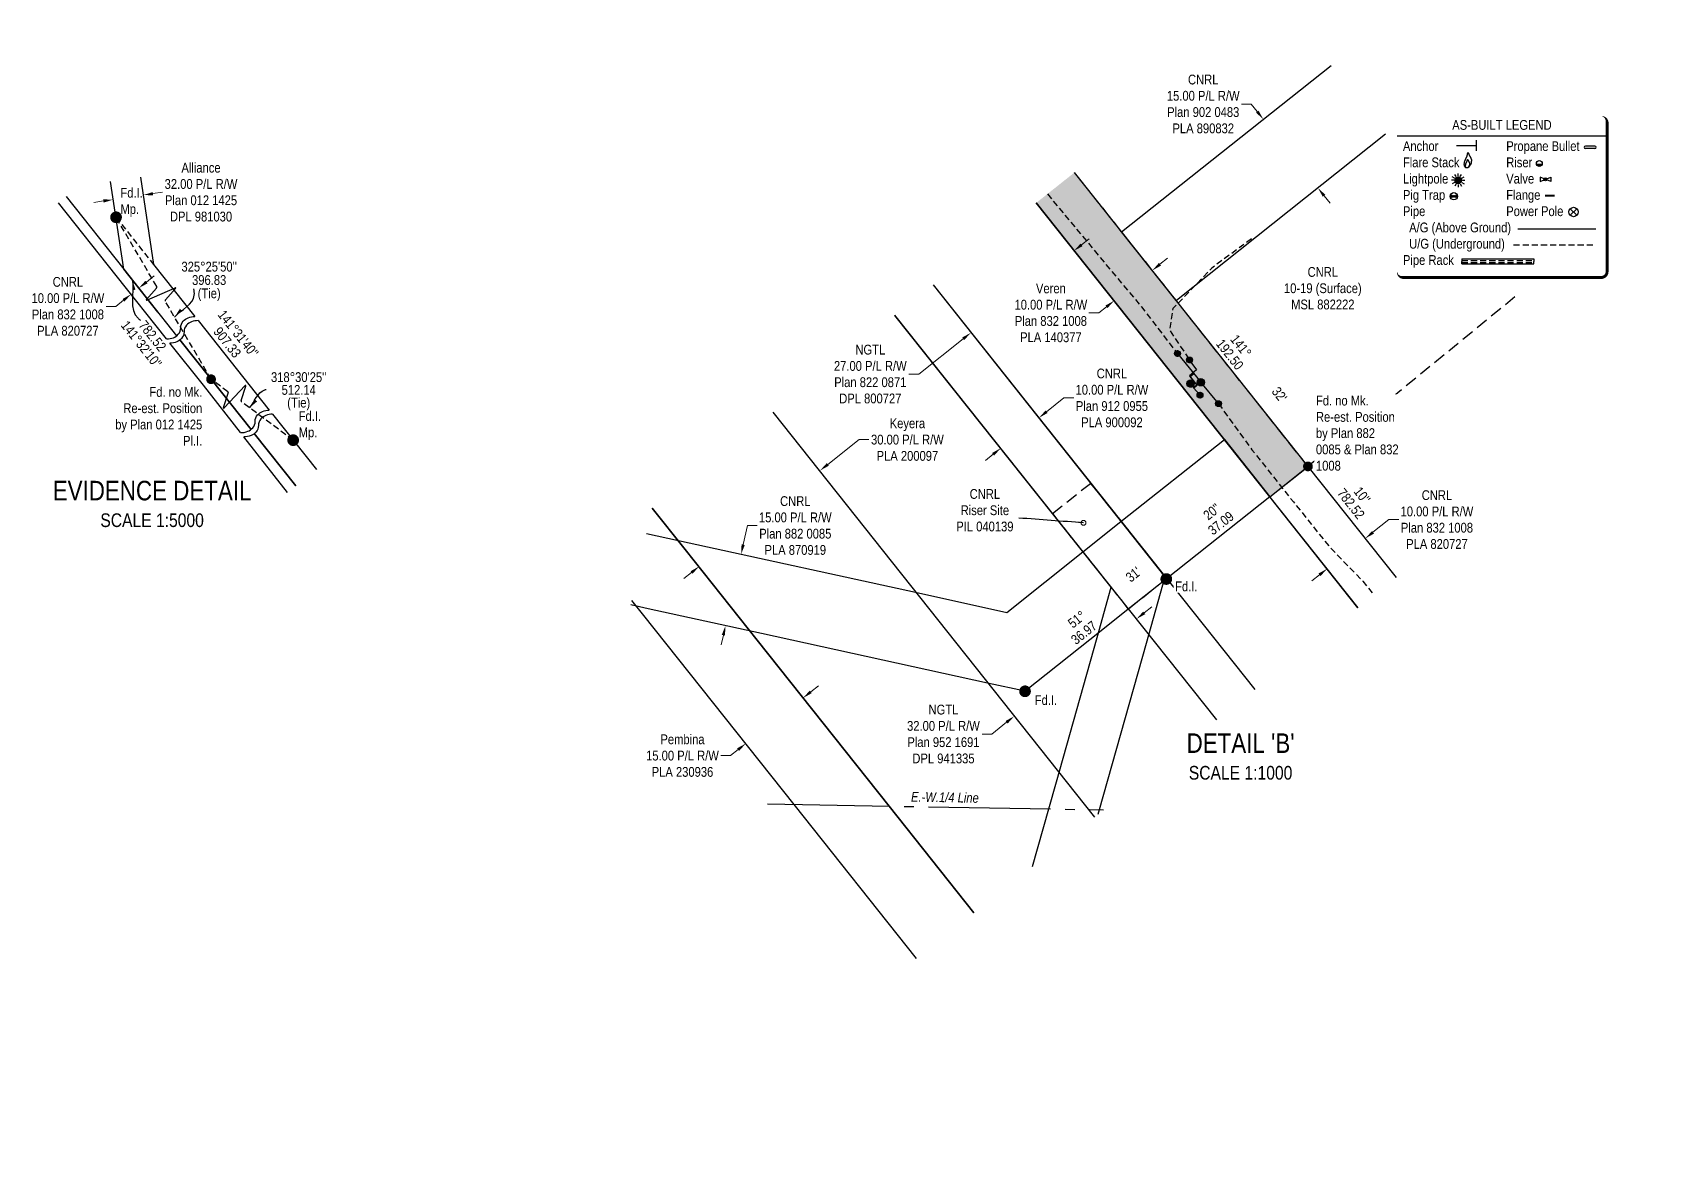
# Model space of a CAD drawing. Extents: x 413456 to 423436, y 6055086 to 6062162.
# Drawn here: x 419563 to 421219, y 6055086 to 6056249 of the extents above; entities that cross this region are included whole.
import ezdxf
from ezdxf.enums import TextEntityAlignment as Align

# ---------------------------------------------------------------- set-up
doc = ezdxf.new("R2010")
doc.units = 0
doc.header["$LTSCALE"] = 5
doc.header["$PDSIZE"] = 0.5
for name, pattern in [('DASHED4', [1.875, 1.25, -0.625]), ('foc-ACCESSROAD', [3.75, 2.5, -1.25]), ('foc-QUARTERLINE', [33, 25, -3, 2, -3]), ('foc-TIELINE', [1.875, 1.25, -0.625]), ('POWERLINE5', [7.8, 2.4, -0.6, 0.6, -0.6, 0.6, -0.6, 2.4]), ('UG_PIPE', [1.875, 1.25, -0.625])]:
    doc.linetypes.add(name, pattern=pattern)
doc.layers.get('Defpoints').update_dxf_attribs({"color": 9})
doc.layers.add('AS-PIPE-AG', color=7, linetype='Continuous', true_color=0x7d00fa)
doc.layers.add('AS-PIPE-RACK', color=7, linetype='Continuous', true_color=0xc48aff)
for name, color, linetype in [('AS-PIPE-UG', 44, 'UG_PIPE'), ('AS-POWER-EXISTING', 72, 'POWERLINE5'), ('AS-SYMBOL', 7, 'Continuous'), ('C-RW', 13, 'Continuous'), ('CG-NOTES', 7, 'Continuous'), ('DETAIL-T', 7, 'Continuous'), ('F-RW', 190, 'Continuous'), ('F-WS', 190, 'foc-ACCESSROAD'), ('L-BD', 7, 'Continuous'), ('L-MON', 1, 'Continuous'), ('L-QSEC', 8, 'foc-QUARTERLINE'), ('L-TIE', 7, 'foc-TIELINE'), ('P-PROPOSED', 10, 'Continuous'), ('P-PROPOSED-H', 21, 'Continuous')]:
    doc.layers.add(name, color=color, linetype=linetype)
for name, color, linetype, lineweight in [('C-RW-T', 13, 'Continuous', 9), ('F-RW-T', 190, 'Continuous', 9), ('F-WS-T', 190, 'Continuous', 9)]:
    doc.layers.add(name, color=color, linetype=linetype, lineweight=lineweight)
doc.styles.add('80CG', font='ARIALN.TTF', dxfattribs={"height": 10})
doc.styles.add('80L', font='ARIALN.TTF', dxfattribs={"height": 10})
doc.dimstyles.new('Compass 5 000', dxfattribs={"dimscale": 5, "dimtxt": 9, "dimasz": 2, "dimexe": 0.2, "dimexo": 0.0625, "dimgap": 0.5, "dimtad": 0, "dimtih": 1, "dimtoh": 1, "dimzin": 0, "dimdsep": 46, "dimtxsty": '80CG', "dimcen": 0.1, "dimse1": 1, "dimse2": 1, "dimclrd": 256, "dimclrt": 256, "dimaunit": 1, "dimadec": 4, "dimazin": 0, "dimtfac": 0.06, "dimtofl": 0, "dimtmove": 0, "dimatfit": 1, "dimfxl": 0.2, "dimtolj": 1, "dimtzin": 0, "dimlwd": -1, "dimarcsym": 0})

# ---------------------------------------------------------------- blocks, each defined once
blk = doc.blocks.new('*D168')
at = {"layer": 'Defpoints', "color": 0, "transparency": 16777216}
for p in [(420629.3, 6056025), (421176.8, 6055335.7), (421071.1, 6055251.8)]:
    blk.add_point(p, dxfattribs=at)
at = {"layer": 'F-RW-T', "transparency": 16777216}
for p, q in [((420637.1, 6056031.2), (420645, 6056037.4)), ((420515.8, 6055934.9), (420470.4, 6055898.8)), ((420470.4, 6055898.8), (420460.4, 6055898.8))]:
    blk.add_line(p, q, dxfattribs=at)
for points in [[(420636.1, 6056032.5), (420638.2, 6056029.9), (420629.3, 6056025)], [(420514.8, 6055936.2), (420516.9, 6055933.6), (420523.7, 6055941.1)]]:
    blk.add_solid(points, dxfattribs=at)
at = {"layer": 'F-RW-T', "transparency": 16777216, "insert": (420420.8, 6055898.8), "char_height": 10, "attachment_point": 5, "style": '80CG'}
blk.add_mtext('\\A1;NGTL\\P27.00 P/L R/W\\PPlan 822 0871\\PDPL 800727', dxfattribs=at)
blk = doc.blocks.new('*D170')
at = {"layer": 'Defpoints', "color": 0, "transparency": 16777216}
for p in [(420927.7, 6055730.6), (421218.8, 6055364.1), (421179.7, 6055333)]:
    blk.add_point(p, dxfattribs=at)
at = {"layer": 'F-RW-T', "transparency": 16777216}
for p, q in [((420935.5, 6055736.8), (420951.9, 6055749.8)), ((420951.9, 6055749.8), (420961.9, 6055749.8)), ((420880.7, 6055693.3), (420872.9, 6055687.1))]:
    blk.add_line(p, q, dxfattribs=at)
for points in [[(420934.5, 6055738.1), (420936.6, 6055735.5), (420927.7, 6055730.6)], [(420879.7, 6055694.6), (420881.8, 6055692), (420888.6, 6055699.5)]]:
    blk.add_solid(points, dxfattribs=at)
at = {"layer": 'F-RW-T', "transparency": 16777216, "insert": (421001, 6055749.8), "char_height": 10, "attachment_point": 5, "style": '80CG'}
blk.add_mtext('\\A1;CNRL\\P10.00 P/L R/W \\PPlan 832 1008^JPLA 820727', dxfattribs=at)
blk = doc.blocks.new('*D169')
at = {"layer": 'Defpoints', "color": 0, "transparency": 16777216}
for p in [(420245.6, 6055701.9), (420857.7, 6055184.4), (420733.9, 6055086.2)]:
    blk.add_point(p, dxfattribs=at)
at = {"layer": 'F-RW-T', "transparency": 16777216}
for p, q in [((420377.3, 6055806.3), (420409.3, 6055831.7)), ((420409.3, 6055831.7), (420419.3, 6055831.7)), ((420237.8, 6055695.7), (420230, 6055689.5))]:
    blk.add_line(p, q, dxfattribs=at)
for points in [[(420376.2, 6055807.6), (420378.3, 6055805), (420369.4, 6055800.1)], [(420236.8, 6055697), (420238.8, 6055694.4), (420245.6, 6055701.9)]]:
    blk.add_solid(points, dxfattribs=at)
at = {"layer": 'F-RW-T', "transparency": 16777216, "insert": (420458.8, 6055831.7), "char_height": 10, "attachment_point": 5, "style": '80CG', "bg_fill": 3, "box_fill_scale": 1.1, "bg_fill_color": 256, "bg_fill_true_color": 13158600, "bg_fill_transparency": 0}
blk.add_mtext('\\A1;Keyera\\P30.00 P/L R/W\\PPLA 200097', dxfattribs=at)
blk = doc.blocks.new('fdia')
at = {"color": 255, "const_width": 1}
blk.add_lwpolyline([(-0.5, 0, 1), (0.5, 0, 1)], format="xyb", close=True, dxfattribs=at)
blk = doc.blocks.new('Fdiaa')
blk.add_blockref('fdia', (0, 0))
blk = doc.blocks.new('fdib')
at = {"color": 1, "const_width": 1.6}
blk.add_lwpolyline([(-0.4, 0, 1), (0.4, 0, 1)], format="xyb", close=True, dxfattribs=at)
at = {"color": 1}
blk.add_circle((0, 0), 0.8, dxfattribs=at)
blk = doc.blocks.new('Fdibb')
blk.add_blockref('fdib', (0, 0))
blk = doc.blocks.new('fdicc')
for name in ['Fdibb', 'Fdiaa']:
    blk.add_blockref(name, (0, 0))
blk = doc.blocks.new('FDI')
blk.add_blockref('fdicc', (0, 0))
blk = doc.blocks.new('PLIA')
at = {"color": 255, "const_width": 1}
blk.add_lwpolyline([(-0.5, 0, 1), (0.5, 0, 1)], format="xyb", close=True, dxfattribs=at)
blk = doc.blocks.new('PLIAA')
blk.add_blockref('PLIA', (0, 0))
blk = doc.blocks.new('PLIB')
at = {"color": 1}
blk.add_circle((0, 0), 0.8, dxfattribs=at)
blk = doc.blocks.new('PLIBB')
blk.add_blockref('PLIB', (0, 0))
blk = doc.blocks.new('PLICC')
for name in ['PLIAA', 'PLIBB']:
    blk.add_blockref(name, (0, 0))
blk = doc.blocks.new('PLI')
blk.add_blockref('PLICC', (0, 0))
blk = doc.blocks.new('*D171')
at = {"layer": 'Defpoints', "color": 0, "linetype": 'Continuous', "transparency": 16777216}
for p in [(420848.7, 6056180), (420823.2, 6056159.8), (420904.6, 6056109.5)]:
    blk.add_point(p, dxfattribs=at)
at = {"layer": 'F-RW-T', "transparency": 16777216}
for p, q in [((420810.8, 6056175.4), (420800.8, 6056175.4)), ((420817, 6056167.6), (420810.8, 6056175.4)), ((420885.4, 6056081.5), (420891.6, 6056073.7))]:
    blk.add_line(p, q, dxfattribs=at)
at = {"layer": 'F-RW-T', "linetype": 'Continuous', "transparency": 16777216}
for points in [[(420818.3, 6056168.6), (420815.7, 6056166.6), (420823.2, 6056159.8)], [(420886.7, 6056082.5), (420884.1, 6056080.5), (420879.2, 6056089.3)]]:
    blk.add_solid(points, dxfattribs=at)
at = {"layer": 'F-RW-T', "linetype": 'Continuous', "transparency": 16777216, "insert": (420761.7, 6056175.4), "char_height": 10, "attachment_point": 5, "style": '80CG'}
blk.add_mtext('\\A1;\\pxqc;CNRL\\P15.00 P/L R/W\\PPlan 902 0483\\PPLA 890832', dxfattribs=at)
blk = doc.blocks.new('*D172')
at = {"layer": 'Defpoints', "color": 0, "linetype": 'Continuous', "transparency": 16777216}
for p in [(420593.5, 6055854), (420780.9, 6055618.3), (420741.8, 6055587.2)]:
    blk.add_point(p, dxfattribs=at)
at = {"layer": 'F-RW-T', "transparency": 16777216}
for p, q in [((420601.3, 6055860.3), (420619.1, 6055874.4)), ((420619.1, 6055874.4), (420629.1, 6055874.4)), ((420546.5, 6055816.7), (420538.7, 6055810.5))]:
    blk.add_line(p, q, dxfattribs=at)
at = {"layer": 'F-RW-T', "linetype": 'Continuous', "transparency": 16777216}
for points in [[(420600.3, 6055861.6), (420602.3, 6055859), (420593.5, 6055854)], [(420545.5, 6055818), (420547.6, 6055815.4), (420554.4, 6055823)]]:
    blk.add_solid(points, dxfattribs=at)
at = {"layer": 'F-RW-T', "linetype": 'Continuous', "transparency": 16777216, "insert": (420668.2, 6055874.4), "char_height": 10, "attachment_point": 5, "style": '80CG'}
blk.add_mtext('\\A1;CNRL\\P10.00 P/L R/W\\PPlan 912 0955\\PPLA 900092', dxfattribs=at)
blk = doc.blocks.new('*D173')
at = {"layer": 'Defpoints', "color": 0, "linetype": 'Continuous', "transparency": 16777216}
for p in [(420726.9, 6055605.9), (420568.2, 6055548.5), (420601.7, 6055506.4)]:
    blk.add_point(p, dxfattribs=at)
at = {"layer": 'F-RW-T', "transparency": 16777216}
for p, q in [((420701.2, 6055654.3), (420709.1, 6055660.5)), ((420560.4, 6055542.3), (420545.2, 6055530.2)), ((420545.2, 6055530.2), (420535.2, 6055530.2))]:
    blk.add_line(p, q, dxfattribs=at)
at = {"layer": 'F-RW-T', "linetype": 'Continuous', "transparency": 16777216}
for points in [[(420700.2, 6055655.6), (420702.3, 6055653), (420693.4, 6055648.1)], [(420559.3, 6055543.6), (420561.4, 6055541), (420568.2, 6055548.5)]]:
    blk.add_solid(points, dxfattribs=at)
at = {"layer": 'F-RW-T', "linetype": 'Continuous', "transparency": 16777216, "insert": (420495.7, 6055530.2), "char_height": 10, "attachment_point": 5, "style": '80CG'}
blk.add_mtext('\\A1;NGTL\\P32.00 P/L R/W\\PPlan 952 1691\\PDPL 941335', dxfattribs=at)
blk = doc.blocks.new('*D174')
at = {"layer": 'Defpoints', "color": 0, "linetype": 'Continuous', "transparency": 16777216}
for p in [(420352, 6055567.2), (420352.7, 6055566.3), (420294, 6055519.6)]:
    blk.add_point(p, dxfattribs=at)
at = {"layer": 'F-RW-T', "transparency": 16777216}
for p, q in [((420359.8, 6055573.4), (420367.6, 6055579.6)), ((420285.4, 6055514.3), (420277.6, 6055508.1)), ((420277.6, 6055508.1), (420267.6, 6055508.1))]:
    blk.add_line(p, q, dxfattribs=at)
at = {"layer": 'F-RW-T', "linetype": 'Continuous', "transparency": 16777216}
for points in [[(420358.8, 6055574.7), (420360.8, 6055572.1), (420352, 6055567.2)], [(420284.4, 6055515.6), (420286.5, 6055513), (420293.3, 6055520.5)]]:
    blk.add_solid(points, dxfattribs=at)
at = {"layer": 'F-RW-T', "linetype": 'Continuous', "transparency": 16777216, "insert": (420228.5, 6055508.1), "char_height": 10, "attachment_point": 5, "style": '80CG'}
blk.add_mtext('\\A1;Pembina\\P15.00 P/L R/W\\PPLA 230936', dxfattribs=at)
blk = doc.blocks.new('RISER')
h = blk.add_hatch(color=255)
h.dxf.hatch_style = 1
edge = h.paths.add_edge_path()
edge.add_arc((0, 0), 0.7, 0, 360)
blk.add_hatch(color=13).paths.add_polyline_path([(0.58, -0.15), (-0.58, -0.15, 0.774597)])
at = {"color": 13}
blk.add_line((-0.58, -0.15), (0.58, -0.15), dxfattribs=at)
blk.add_circle((0, 0), 0.6, dxfattribs=at)
blk = doc.blocks.new('PIG')
h = blk.add_hatch(color=255)
h.dxf.hatch_style = 1
edge = h.paths.add_edge_path()
edge.add_arc((0, 0), 0.85, 0, 360)
at = {"layer": 'AS-SYMBOL'}
h = blk.add_hatch(color=13, dxfattribs=at)
h.dxf.hatch_style = 1
h.paths.add_polyline_path([(-0.1, 0, 1), (-0.55, 0, 1)])
h = blk.add_hatch(color=13, dxfattribs=at)
h.dxf.hatch_style = 1
h.paths.add_polyline_path([(0.1, 0, 1), (0.55, 0, 1)])
at = {"layer": 'AS-SYMBOL', "color": 13}
for centre, radius in [((0, 0), 0.75), ((-0.33, 0), 0.225), ((0.33, 0), 0.225)]:
    blk.add_circle(centre, radius, dxfattribs=at)
blk = doc.blocks.new('*D175')
at = {"layer": 'C-RW-T', "transparency": 16777216}
for p, q in [((420717.4, 6056011.3), (420725.2, 6056017.5)), ((420654.7, 6055961.5), (420644.7, 6055961.5)), ((420662.6, 6055967.7), (420654.7, 6055961.5))]:
    blk.add_line(p, q, dxfattribs=at)
for points in [[(420716.3, 6056012.6), (420718.4, 6056009.9), (420709.6, 6056005)], [(420661.5, 6055969), (420663.6, 6055966.4), (420670.4, 6055973.9)]]:
    blk.add_solid(points, dxfattribs=at)
at = {"layer": 'Defpoints', "color": 0, "transparency": 16777216}
for p in [(420708.6, 6056006.2), (420669.5, 6055975.1), (420670.4, 6055973.9)]:
    blk.add_point(p, dxfattribs=at)
at = {"layer": 'C-RW-T', "transparency": 16777216, "insert": (420605.7, 6055961.5), "char_height": 10, "attachment_point": 5, "style": '80CG'}
blk.add_mtext('\\A1;Veren\\P10.00 P/L R/W\\PPlan 832 1008\\PPLA 140377', dxfattribs=at)
blk = doc.blocks.new('as-built legend')
h = blk.add_hatch(color=13)
h.dxf.hatch_style = 1
edge = h.paths.add_edge_path()
edge.add_arc((-47.7, -0.3), 3.41, 0, 360)
blk.add_hatch(color=13).paths.add_polyline_path([(38.3, 16.1), (32.5, 16.1, 0.774597)])
at = {"layer": 'AS-SYMBOL'}
h = blk.add_hatch(color=13, dxfattribs=at)
h.dxf.hatch_style = 1
h.paths.add_polyline_path([(-52.7, -16.7, 1), (-54.9, -16.7, 1)])
h = blk.add_hatch(color=13, dxfattribs=at)
h.dxf.hatch_style = 1
h.paths.add_polyline_path([(-51.7, -16.7, 1), (-49.4, -16.7, 1)])
at = {"color": 1}
blk.add_line((-110.3, 45.3), (104.8, 45.3), dxfattribs=at)
at = {"color": 13}
for p, q in [((92.3, 34.7), (82.7, 34.7)), ((92.3, 32.3), (82.7, 32.3)), ((-51.4, 1.9), (-53.7, 3.1)), ((-49.8, 3.4), (-51.1, 5.7)), ((-47.7, 4), (-47.7, 6.6)), ((-45.5, 3.4), (-44.2, 5.7)), ((-44, 1.9), (-41.7, 3.1)), ((32.5, 16.1), (38.3, 16.1)), ((36.2, 2.8), (36.2, -1.6)), ((40.3, 1.2), (36.2, 2.8)), ((43.1, 1.2), (47.2, 2.8)), ((47.2, 2.8), (47.2, -1.6)), ((-52, -0.3), (-54.6, -0.3)), ((-51.4, -2.5), (-53.7, -3.8)), ((-49.8, -4), (-51.1, -6.3)), ((-47.7, -4.6), (-47.7, -7.2)), ((-45.5, -4), (-44.2, -6.3)), ((-44, -2.5), (-41.7, -3.8)), ((-43.4, -0.3), (-40.8, -0.3)), ((36.2, -1.6), (40.3, 0)), ((47.2, -1.6), (43.1, 0))]:
    blk.add_line(p, q, dxfattribs=at)
at = {"color": 1, "flags": 128}
blk.add_lwpolyline([(-104.3, -99.9, 3, 3, 0), (98.8, -99.9, 3, 3, 0.414214), (104.8, -93.9, 3, 3, 0), (104.8, 59.3, 3, 0, 0.414214), (98.8, 65.3, 0, 0, 0), (-104.3, 65.3, 0, 0, 0.414214), (-110.3, 59.3, 0, 0, 0), (-110.3, -93.9, 0, 3, 0.414214)], format="xyseb", close=True, dxfattribs=at)
at = {"color": 13, "flags": 128}
for points in [[(-37.6, 12.7), (-37.8, 12.6), (-38, 12.5), (-38.2, 12.4), (-38.5, 12.4), (-38.7, 12.4), (-38.9, 12.3), (-39.1, 12.4), (-39.4, 12.4), (-39.6, 12.4), (-39.8, 12.5), (-39.9, 12.6), (-40.1, 12.7), (-40.3, 12.9), (-40.4, 13.1), (-40.6, 13.3), (-40.7, 13.5), (-40.8, 13.7), (-41, 14), (-41.1, 14.3), (-41.2, 14.6), (-41.3, 15), (-41.3, 15.4), (-41.4, 15.8), (-41.4, 16.2), (-41.4, 16.6), (-41.3, 17.1), (-41.3, 17.6), (-41.2, 18.1), (-41.1, 18.6), (-40.9, 19.1), (-40.8, 19.6), (-40.6, 20), (-40.5, 20.4), (-40.3, 20.8), (-40.2, 21.2), (-40, 21.6), (-39.8, 22), (-39.6, 22.3), (-39.5, 22.7), (-39.3, 23), (-39.1, 23.4), (-39, 23.8), (-38.8, 24.1), (-38.6, 24.5), (-38.5, 24.9), (-38.4, 25.3), (-38.2, 25.7), (-38.1, 26.1), (-38.1, 26.4), (-38, 26.8), (-38, 27.1), (-37.9, 27.4), (-37.9, 27.7), (-37.9, 27.8), (-37.8, 28), (-37.8, 28), (-37.7, 28), (-37.6, 27.9), (-37.5, 27.7), (-37.3, 27.5), (-37.2, 27.3), (-37.1, 27), (-36.9, 26.7), (-36.8, 26.5), (-36.7, 26.2), (-36.6, 25.9), (-36.5, 25.7), (-36.3, 25.4), (-36.2, 25.2), (-36.1, 25), (-36, 24.7), (-35.8, 24.4), (-35.7, 24.2), (-35.5, 23.9), (-35.4, 23.6), (-35.2, 23.3), (-35.1, 23), (-34.9, 22.8), (-34.8, 22.5), (-34.7, 22.2), (-34.6, 22), (-34.4, 21.8), (-34.4, 21.5), (-34.3, 21.3), (-34.2, 21.1), (-34.2, 20.9), (-34.1, 20.7), (-34.1, 20.5), (-34.1, 20.3), (-34.1, 20.1), (-34.1, 19.9), (-34.2, 19.7), (-34.2, 19.5), (-34.2, 19.3), (-34.2, 19.1), (-34.3, 18.9), (-34.3, 18.6), (-34.3, 18.4), (-34.3, 18.2), (-34.4, 17.9), (-34.4, 17.7), (-34.4, 17.4), (-34.5, 17.2), (-34.5, 17), (-34.6, 16.7), (-34.7, 16.5), (-34.8, 16.3), (-35, 16.1), (-35.1, 15.8), (-35.2, 15.6), (-35.4, 15.4), (-35.5, 15.2), (-35.6, 15.1), (-35.7, 14.9), (-35.9, 14.7), (-36, 14.5), (-36.1, 14.4), (-36.2, 14.2), (-36.3, 14.1), (-36.4, 13.9), (-36.5, 13.7), (-36.7, 13.6), (-36.8, 13.4), (-36.9, 13.2), (-37.1, 13.1), (-37.2, 12.9), (-37.4, 12.8)], [(-38, 12.5), (-38.2, 12.5), (-38.3, 12.4), (-38.4, 12.4), (-38.5, 12.4), (-38.7, 12.4), (-38.8, 12.4), (-38.9, 12.4), (-39, 12.4), (-39.2, 12.4), (-39.3, 12.4), (-39.4, 12.5), (-39.5, 12.6), (-39.5, 12.7), (-39.6, 12.8), (-39.7, 12.9), (-39.8, 13), (-39.9, 13.1), (-39.9, 13.3), (-40, 13.4), (-40.1, 13.6), (-40.1, 13.8), (-40.1, 14), (-40.2, 14.3), (-40.2, 14.5), (-40.2, 14.8), (-40.1, 15), (-40.1, 15.3), (-40, 15.6), (-40, 15.9), (-39.9, 16.1), (-39.8, 16.4), (-39.8, 16.7), (-39.7, 16.9), (-39.6, 17.1), (-39.5, 17.3), (-39.4, 17.5), (-39.3, 17.7), (-39.2, 17.9), (-39.1, 18.1), (-39, 18.3), (-38.9, 18.5), (-38.8, 18.7), (-38.7, 19), (-38.6, 19.2), (-38.5, 19.4), (-38.5, 19.6), (-38.4, 19.8), (-38.4, 20), (-38.3, 20.2), (-38.3, 20.4), (-38.3, 20.6), (-38.2, 20.8), (-38.2, 20.9), (-38.2, 21), (-38.2, 21.1), (-38.1, 21.1), (-38.1, 21.1), (-38, 21.1), (-38, 21), (-37.9, 20.9), (-37.8, 20.7), (-37.8, 20.6), (-37.7, 20.4), (-37.6, 20.3), (-37.5, 20.1), (-37.5, 20), (-37.4, 19.8), (-37.3, 19.7), (-37.3, 19.6), (-37.2, 19.4), (-37.1, 19.3), (-37.1, 19.1), (-37, 19), (-36.9, 18.8), (-36.8, 18.7), (-36.7, 18.5), (-36.6, 18.3), (-36.6, 18.2), (-36.5, 18), (-36.4, 17.9), (-36.3, 17.8), (-36.3, 17.6), (-36.2, 17.5), (-36.2, 17.4), (-36.2, 17.3), (-36.1, 17.1), (-36.1, 17), (-36.1, 16.9), (-36.1, 16.8), (-36.1, 16.7), (-36.1, 16.6), (-36.1, 16.5), (-36.1, 16.4), (-36.2, 16.2), (-36.2, 16.1), (-36.2, 16), (-36.2, 15.9), (-36.2, 15.7), (-36.2, 15.6), (-36.2, 15.5), (-36.2, 15.3), (-36.3, 15.2), (-36.3, 15.1), (-36.3, 14.9), (-36.4, 14.8), (-36.4, 14.7), (-36.5, 14.6), (-36.6, 14.4), (-36.7, 14.3), (-36.7, 14.2), (-36.8, 14.1), (-36.9, 14), (-36.9, 13.9), (-37, 13.8), (-37.1, 13.7), (-37.1, 13.6), (-37.2, 13.5), (-37.3, 13.4), (-37.3, 13.3), (-37.4, 13.2), (-37.5, 13.1), (-37.5, 13), (-37.6, 12.9), (-37.7, 12.9), (-37.8, 12.8), (-37.8, 12.7), (-37.9, 12.6)]]:
    blk.add_lwpolyline(points, close=True, dxfattribs=at)
at = {"color": 13, "const_width": 2, "flags": 128}
blk.add_lwpolyline([(41.3, -16.2), (46.3, -16.2), (51.3, -16.2)], dxfattribs=at)
at = {"color": 13}
for centre, radius in [((35.4, 16.9), 3), ((-47.7, -0.3), 3.41), ((41.7, 0.6), 1.56), ((41.7, 0.6), 0.55)]:
    blk.add_circle(centre, radius, dxfattribs=at)
for centre, start, end in [((82.7, 33.5), 90, 270), ((92.3, 33.5), 270, 90)]:
    blk.add_arc(centre, 1.2, start, end, dxfattribs=at)
at = {"layer": 'AS-PIPE-AG', "flags": 128}
blk.add_lwpolyline([(13.4, -50.2), (93.4, -50.2)], dxfattribs=at)
at = {"layer": 'AS-PIPE-RACK', "linetype": 'Continuous'}
for p, q in [((-44, -80.9), (-44, -83.4)), ((-44, -80.9), (29.9, -80.9)), ((29.9, -80.9), (29.9, -83.4)), ((-44, -85.9), (-44, -83.4)), ((-44, -85.9), (29.9, -85.9)), ((29.9, -85.9), (29.9, -83.4))]:
    blk.add_line(p, q, dxfattribs=at)
at = {"layer": 'AS-PIPE-RACK', "linetype": 'DASHED4'}
for p, q in [((-44, -82.4), (29.9, -82.4)), ((-44, -84.4), (29.9, -84.4))]:
    blk.add_line(p, q, dxfattribs=at)
at = {"layer": 'AS-PIPE-UG', "flags": 128}
blk.add_lwpolyline([(9, -66.5), (93.3, -66.5)], dxfattribs=at)
at = {"layer": 'AS-POWER-EXISTING', "linetype": 'Continuous'}
for p, q in [((74, -36.2), (67.1, -29.5)), ((67.1, -36.2), (74, -29.5))]:
    blk.add_line(p, q, dxfattribs=at)
blk.add_circle((70.5, -32.8), 4.8, dxfattribs=at)
at = {"layer": 'AS-SYMBOL', "color": 72}
blk.add_line((-28.9, 29.9), (-28.9, 40.9), dxfattribs=at)
at = {"layer": 'AS-SYMBOL', "color": 72, "flags": 128}
blk.add_lwpolyline([(-49.5, 35.4), (-28.9, 35.4)], dxfattribs=at)
at = {"layer": 'AS-SYMBOL', "color": 13}
for centre, radius in [((-52.2, -16.7), 3.75), ((-53.8, -16.7), 1.12), ((-50.5, -16.7), 1.12)]:
    blk.add_circle(centre, radius, dxfattribs=at)
at = {"insert": (-60.3, 61.4), "char_height": 10, "attachment_point": 1, "style": '80L'}
blk.add_mtext_dynamic_manual_height_columns('\\pxqc;AS-BUILT LEGEND', width=114.83, gutter_width=45, heights=[0], dxfattribs=at)
at = {"layer": 'CG-NOTES', "char_height": 10, "attachment_point": 1, "style": '80L'}
for s, insert, width in [('Anchor\\PFlare Stack\\PLightpole\\PPig Trap\\PPipe\\P  A/G (Above Ground)\\P  U/G (Underground)\\PPipe Rack', (-104.3, 39.7), 110.209), ('Propane Bullet\\PRiser\\PValve\\PFlange\\PPower Pole', (1.5, 39.7), 85.182)]:
    blk.add_mtext(s, dxfattribs=dict(at, insert=insert, width=width))
blk = doc.blocks.new('*D176')
at = {"layer": 'Defpoints', "color": 0, "linetype": 'Continuous', "transparency": 16777216}
for p in [(419644.9, 6056081.3), (419675.7, 6056085.9), (419676.3, 6056082.1)]:
    blk.add_point(p, dxfattribs=at)
at = {"layer": 'F-RW-T', "transparency": 16777216}
for p, q in [((419635.6, 6056076.1), (419625.7, 6056074.6)), ((419686.2, 6056083.6), (419696.1, 6056085.1))]:
    blk.add_line(p, q, dxfattribs=at)
at = {"layer": 'F-RW-T', "linetype": 'Continuous', "transparency": 16777216}
for points in [[(419635.3, 6056077.7), (419635.8, 6056074.4), (419645.5, 6056077.5)], [(419685.9, 6056085.2), (419686.4, 6056082), (419676.3, 6056082.1)]]:
    blk.add_solid(points, dxfattribs=at)
at = {"layer": 'F-RW-T', "linetype": 'Continuous', "transparency": 16777216, "insert": (419735.5, 6056085.1), "char_height": 10, "attachment_point": 5, "style": '80CG'}
blk.add_mtext('\\A1;Alliance\\P32.00 P/L R/W\\PPlan 012 1425\\PDPL 981030', dxfattribs=at)
blk = doc.blocks.new('*D177')
at = {"layer": 'Defpoints', "color": 0, "linetype": 'Continuous', "transparency": 16777216}
for p in [(419663.7, 6055980.9), (419663.9, 6055980.6), (419671.5, 6055987.2)]:
    blk.add_point(p, dxfattribs=at)
at = {"layer": 'F-RW-T', "transparency": 16777216}
for p, q in [((419679.6, 6055993), (419687.4, 6055999.3)), ((419656.1, 6055974.4), (419648.3, 6055968.2)), ((419648.3, 6055968.2), (419638.3, 6055968.2))]:
    blk.add_line(p, q, dxfattribs=at)
at = {"layer": 'F-RW-T', "linetype": 'Continuous', "transparency": 16777216}
for points in [[(419678.5, 6055994.3), (419680.6, 6055991.7), (419671.7, 6055986.8)], [(419655.1, 6055975.7), (419657.1, 6055973.1), (419663.9, 6055980.6)]]:
    blk.add_solid(points, dxfattribs=at)
at = {"layer": 'F-RW-T', "linetype": 'Continuous', "transparency": 16777216, "insert": (419599.2, 6055968.2), "char_height": 10, "attachment_point": 5, "style": '80CG'}
blk.add_mtext('\\A1;CNRL\\P10.00 P/L R/W \\PPlan 832 1008^JPLA 820727', dxfattribs=at)
blk = doc.blocks.new('linebrk')
blk.add_lwpolyline([(0, 0.00175, -0.346152), (-0.00019, 0.0015), (-0.00314, 0.00055, 0.772575), (-0.00312, 0.00036), (0.00312, -0.00036, -0.772575), (0.00314, -0.00055), (0.00019, -0.0015, 0.346152), (0, -0.00175)], format="xyb")
blk = doc.blocks.new('*D181')
at = {"layer": 'Defpoints', "color": 0, "linetype": 'Continuous', "transparency": 16777216}
for p in [(420288.5, 6055714.4), (420346.1, 6055701.8), (420330, 6055628.6)]:
    blk.add_point(p, dxfattribs=at)
at = {"layer": 'F-RW-T', "transparency": 16777216}
for p, q in [((420290.7, 6055724.2), (420294.9, 6055743.7)), ((420294.9, 6055743.7), (420304.9, 6055743.7)), ((420270.4, 6055631.4), (420268.2, 6055621.7))]:
    blk.add_line(p, q, dxfattribs=at)
at = {"layer": 'F-RW-T', "linetype": 'Continuous', "transparency": 16777216}
for points in [[(420289, 6055724.6), (420292.3, 6055723.8), (420288.5, 6055714.4)], [(420268.7, 6055631.8), (420272, 6055631.1), (420272.5, 6055641.2)]]:
    blk.add_solid(points, dxfattribs=at)
at = {"layer": 'F-RW-T', "linetype": 'Continuous', "transparency": 16777216, "insert": (420344, 6055743.7), "char_height": 10, "attachment_point": 5, "style": '80CG'}
blk.add_mtext('\\A1;CNRL\\P15.00 P/L R/W\\PPlan 882 0085\\PPLA 870919', dxfattribs=at)

msp = doc.modelspace()

# ---------------------------------------------------------------- hatches: boundary and pattern name
at = {"layer": 'P-PROPOSED-H'}
h = msp.add_hatch(color=256, dxfattribs=at)
h.dxf.hatch_style = 1
h.paths.add_polyline_path([(420629.87, 6056105.274), (420590.743, 6056074.18), (420829.864, 6055773.222), (420868.989, 6055804.319)])

# ---------------------------------------------------------------- linework, layer by layer
at = {"layer": 'AS-PIPE-AG', "flags": 128}
for points in [[(420735.331, 6055919.845), (420759.201, 6055890.415), (420752.291, 6055884.755), (420748.736, 6055889.085), (420752.001, 6055891.69), (420748.351, 6055896.31), (420752.186, 6055899.3)], [(420748.081, 6055912.52), (420754.951, 6055903.24), (420747.656, 6055897.085), (420755.266, 6055887.585), (420751.841, 6055884.75), (420758.411, 6055877.245)], [(420777.306, 6055868.55), (420759.201, 6055890.415)]]:
    msp.add_lwpolyline(points, dxfattribs=at)
at = {"layer": 'AS-PIPE-UG', "flags": 128}
for points in [[(420602.195, 6056083.281), (420636.836, 6056041.415), (420698.411, 6055967.84), (420734.551, 6055920.665)], [(420810.966, 6056037.225), (420770.441, 6056007.385), (420748.001, 6055983.745), (420730.626, 6055966.125), (420727.131, 6055944.005), (420747.731, 6055913.32)], [(420777.306, 6055868.55), (420811.611, 6055821.265), (420853.986, 6055768), (420891.416, 6055721.345), (420925.241, 6055686.76), (420936.593, 6055672.631)]]:
    msp.add_lwpolyline(points, dxfattribs=at)
at = {"layer": 'C-RW'}
msp.add_lwpolyline([(420829.877, 6055772.961), (420920.063, 6055659.494)], dxfattribs=at)
at = {"layer": 'F-RW'}
for points in [[(420948.478, 6056144.369), (420734.319, 6055974.316), (420733.962, 6055974.032), (420678.174, 6056044.533), (420892.527, 6056214.805)], [(419691.379, 6055962.101), (419656.406, 6056006.127), (419642.656, 6056095.885)], [(419673.552, 6056100.493), (419686.881, 6056011.118), (419729.229, 6055957.823)], [(419700.282, 6055934.822), (419648.648, 6055999.823), (419589.447, 6056074.339)], [(419597.275, 6056080.557), (419656.409, 6056006.112), (419710.518, 6055937.998)], [(420485.165, 6055990.278), (420722.293, 6055691.098), (420703.109, 6055622.949), (420655.161, 6055452.588), (420653.847, 6055447.919)], [(420586.955, 6055394.757), (420603.493, 6055453.51), (420611.341, 6055481.392), (420652.938, 6055629.183), (420667.442, 6055680.714), (420445.778, 6055958.977)], [(420775.587, 6055544.672), (420446.062, 6055959.203)], [(419732.588, 6055953.596), (419805.423, 6055861.932)], [(419775.904, 6055838.947), (419737.957, 6055887.345), (419703.617, 6055930.576)], [(419786.777, 6055841.979), (419745.784, 6055893.562), (419713.854, 6055933.758)], [(419713.854, 6055933.757), (419745.784, 6055893.562), (419786.773, 6055841.977)], [(419808.782, 6055857.705), (419853.721, 6055801.148)], [(420320.854, 6055859.701), (420650.382, 6055445.165)], [(420320.854, 6055859.701), (420650.382, 6055445.165)], [(419824.035, 6055777.56), (419779.214, 6055834.726)], [(419790.043, 6055837.862), (419832.57, 6055784.342)], [(419832.577, 6055784.347), (419790.047, 6055837.865)], [(420191.751, 6055735.631), (420235.412, 6055726.068), (420466.976, 6055675.37), (420560.483, 6055654.866), (420638.354, 6055716.703), (420677.495, 6055747.788), (420783.31, 6055831.815), (420829.864, 6055773.222), (420829.864, 6055773.222), (420724.124, 6055689.079), (420684.98, 6055657.993), (420657.248, 6055635.972), (420579.231, 6055574.02), (420540.759, 6055582.473), (420309.252, 6055633.155), (420193.269, 6055658.56), (420175.709, 6055662.406)], [(420920.15, 6055659.563), (420829.864, 6055773.222), (420868.923, 6055804.267), (420959.228, 6055690.62)], [(420197.446, 6055761.629), (420231.102, 6055719.278), (420304.942, 6055626.365), (420439.987, 6055456.427), (420526.923, 6055347.046)], [(420526.922, 6055347.045), (420439.987, 6055456.427), (420304.942, 6055626.365), (420231.102, 6055719.278), (420197.446, 6055761.629)], [(420468.211, 6055300.385), (420342.817, 6055458.163), (420188.959, 6055651.771), (420176.746, 6055667.138)]]:
    msp.add_lwpolyline(points, dxfattribs=at)
at = {"layer": 'F-RW', "flags": 128}
for points in [[(420920.15, 6055659.563), (420829.864, 6055773.222), (420590.743, 6056074.18)], [(420485.165, 6055990.278), (420814.692, 6055575.751)]]:
    msp.add_lwpolyline(points, dxfattribs=at)
at = {"layer": 'F-RW'}
for points in [[(419700.282, 6055934.822, 0.09819619), (419707.25, 6055936.121, 0.11502491), (419712.231, 6055939.595, 0.18910183), (419714.755, 6055946.323, -0.18910183), (419717.28, 6055953.051, -0.11502491), (419722.26, 6055956.525, -0.09819619), (419729.229, 6055957.823)], [(419732.588, 6055953.596, 0.09819619), (419725.619, 6055952.298, 0.11502491), (419720.638, 6055948.825, 0.18910183), (419718.112, 6055942.097, -0.18910183), (419715.587, 6055935.369, -0.11502491), (419710.605, 6055931.896, -0.09819619), (419703.637, 6055930.599)], [(419775.904, 6055838.947, 0.10613818), (419783.444, 6055840.23, 0.11502491), (419788.425, 6055843.704, 0.18910183), (419790.95, 6055850.432, -0.18910183), (419793.474, 6055857.16, -0.11502491), (419798.455, 6055860.634, -0.09819619), (419805.423, 6055861.932)], [(419808.782, 6055857.705, 0.09819619), (419801.813, 6055856.407, 0.11502491), (419796.832, 6055852.934, 0.18910183), (419794.307, 6055846.206, -0.18910183), (419791.781, 6055839.478, -0.11502491), (419786.8, 6055836.005, -0.10676507), (419779.214, 6055834.726)]]:
    msp.add_lwpolyline(points, format="xyb", dxfattribs=at)
at = {"layer": 'F-WS'}
msp.add_lwpolyline([(421080.785, 6055977.811), (420868.923, 6055804.267), (420733.56, 6055974.809), (420678.174, 6056044.533), (420629.883, 6056105.285)], dxfattribs=at)
msp.add_lwpolyline([(420723.871, 6055688.98), (420685.301, 6055658.248), (420669.146, 6055678.57), (420638.648, 6055716.937), (420607.472, 6055756.154), (420646.133, 6055786.856), (420677.763, 6055748.001), (420708.516, 6055709.315), (420723.871, 6055688.98)], close=True, dxfattribs=at)
at = {"layer": 'L-QSEC', "flags": 128}
msp.add_lwpolyline([(420315.383, 6055458.666), (420659.67, 6055452.547)], dxfattribs=at)
at = {"layer": 'L-TIE'}
for p, q in [((419648.505, 6056059.401), (419686.881, 6056011.118)), ((419690.116, 6055988.464), (419648.505, 6056059.401)), ((419745.784, 6055893.562), (419698.951, 6055973.402)), ((419762.972, 6055880.808), (419745.784, 6055893.562)), ((419829.869, 6055831.167), (419776.995, 6055870.402))]:
    msp.add_line(p, q, dxfattribs=at)
at = {"layer": 'P-PROPOSED'}
for points in [[(420868.989, 6055804.319), (420629.87, 6056105.274)], [(420590.743, 6056074.18), (420829.864, 6055773.222), (420868.989, 6055804.319)]]:
    msp.add_lwpolyline(points, dxfattribs=at)

# ---------------------------------------------------------------- block references
at = {"layer": 'AS-SYMBOL', "color": 4, "linetype": 'Continuous', "xscale": 4.997817849999997, "yscale": 4.997817849999997, "zscale": 4.997817849999997}
for p in [(420735.331, 6055919.845), (420747.731, 6055913.32)]:
    msp.add_blockref('RISER', p, dxfattribs=at)
at = {"layer": 'CG-NOTES', "xscale": 0.99956357, "yscale": 0.99956357, "zscale": 0.99956357}
msp.add_blockref('as-built legend', (421070.426, 6056097.609), dxfattribs=at)
at = {"layer": 'L-MON', "xscale": 4.997817849999986, "yscale": 4.997817849999986, "zscale": 4.997817849999986}
for p in [(419648.505, 6056059.401), (419829.869, 6055831.167)]:
    msp.add_blockref('FDI', p, dxfattribs=at)
at = {"layer": 'L-MON', "color": 4, "linetype": 'Continuous', "xscale": 4.997817849999997, "yscale": 4.997817849999997, "zscale": 4.997817849999997}
msp.add_blockref('PLI', (419745.784, 6055893.562), dxfattribs=at)
at = {"layer": 'L-TIE', "color": 4, "linetype": 'Continuous', "xscale": 4997.817849999997, "yscale": 4997.817849999997, "zscale": 4997.817849999997}
for p, rotation in [((419694.534, 6055980.933), 30.39518997295995), ((419769.983, 6055875.605), 233.4226923247088)]:
    msp.add_blockref('linebrk', p, dxfattribs=dict(at, rotation=rotation))

# ---------------------------------------------------------------- texts
at = {"layer": 'DETAIL-T', "color": 3, "char_height": 19.98457, "width": 223.6853, "attachment_point": 5, "style": '80CG'}
for s, insert in [('\\pxqc;EVIDENCE DETAIL \\P{\\H0.7x;SCALE 1:5000}', (419685.408, 6055765.782)), ("\\pxqc;DETAIL 'B'\\P{\\H0.7x;SCALE 1:1000}", (420799.926, 6055507.139))]:
    msp.add_mtext(s, dxfattribs=dict(at, insert=insert))
at = {"layer": 'F-WS-T', "insert": (420844.657, 6056008.433), "char_height": 9.99564, "attachment_point": 1, "style": '80L'}
msp.add_mtext_dynamic_manual_height_columns('\\pxqc;CNRL\\P10-19 (Surface)\\PMSL 882222', width=78.96048, gutter_width=49.978, heights=[0], dxfattribs=at)
at = {"layer": 'L-BD', "linetype": 'Continuous', "style": '80L'}
for s, height, p in [("141°31'40''", 9.99564, (419773.626, 6055940.203)), ('907.33', 9.9956, (419762.474, 6055931.342))]:
    msp.add_text(s, height=height, rotation=308.4718, dxfattribs=at).set_placement(p, align=Align.MIDDLE)
at = {"layer": 'L-BD', "style": '80L'}
for s, height, rotation, p in [("141°32'10''", 9.99564, 308.462, (419674.472, 6055929.343)), ('192.50', 9.9956, 308.4633, (420788.959, 6055918.941)), ('782.52', 9.9956, 308.462, (420913.011, 6055766.087)), ("20''", 9.9956, 38.4777, (420770.448, 6055757.919)), ('37.09', 9.9956, 38.4777, (420779.777, 6055746.182)), ("51°                  31'", 9.99564, 38.4777, (420660.581, 6055670.179)), ('36.97', 9.9956, 38.4777, (420639.534, 6055634.078))]:
    msp.add_text(s, height=height, rotation=rotation, dxfattribs=at).set_placement(p, align=Align.MIDDLE)
at = {"layer": 'L-BD', "linetype": 'Continuous', "char_height": 9.99564, "width": 61.14424, "attachment_point": 1, "style": '80L'}
for s, insert, line_spacing_factor in [("\\pxqc;325°25'50'' 396.83 (Tie)", (419713.266, 6056013.866), 0.820805), ("\\pxqc;318°30'25'' 512.14 (Tie)", (419804.971, 6055900.721), 0.783581)]:
    msp.add_mtext(s, dxfattribs=dict(at, insert=insert, line_spacing_factor=line_spacing_factor))
at = {"layer": 'L-BD', "char_height": 9.9956, "attachment_point": 2, "style": '80L'}
for s, insert, width, rotation in [('782.52', (419689.795, 6055941.093), 56.28279, 308.462), ('141°', (420804.282, 6055930.691), 67.02466, 308.4633), ("32'", (420843.689, 6055881.042), 67.02466, 308.4633), ("10''", (420928.334, 6055777.837), 56.28279, 308.462)]:
    msp.add_mtext(s, dxfattribs=dict(at, insert=insert, width=width, rotation=rotation))
at = {"layer": 'L-MON', "char_height": 9.9956, "attachment_point": 1, "style": '80L'}
for insert in [(419653.001, 6056089.479), (419835.53, 6055860.859)]:
    msp.add_mtext_dynamic_manual_height_columns('Fd.I.\\PMp.', width=22.03444, gutter_width=49.978, heights=[0], dxfattribs=dict(at, insert=insert))
at = {"layer": 'L-MON', "linetype": 'Continuous', "insert": (419648.022, 6055885.54), "char_height": 9.99564, "attachment_point": 1, "style": '80L'}
msp.add_mtext_dynamic_manual_height_columns('\\pxqr;Fd. no Mk.\\PRe-est. Position\\Pby Plan 012 1425\\PPl.I.', width=88.7652, gutter_width=49.978, heights=[0], dxfattribs=at)
at = {"layer": 'L-QSEC', "insert": (420462.626, 6055471.045), "char_height": 9.99564, "attachment_point": 1, "rotation": 358.981733, "style": '80L'}
msp.add_mtext_dynamic_manual_height_columns('{\\fArial Narrow|b0|i1|c0|p34;E.-W.1/4 Line}', width=69.3033, gutter_width=49.978, heights=[0], dxfattribs=at)

# ---------------------------------------------------------------- dimensions: what is measured, and where the dimension line sits
at = {"layer": 'F-RW-T', "color": 4, "linetype": 'Continuous'}
for p1, p2, distance, text, picture, middle in [((420904.604, 6056109.531), (420848.659, 6056179.959), 32.471, '\\pxqc;CNRL\\P15.00 P/L R/W\\PPlan 902 0483\\PPLA 890832', '*D171', (420761.708, 6056175.422)), ((419644.895, 6056081.268), (419675.733, 6056085.866), -3.782, 'Alliance\\P32.00 P/L R/W\\PPlan 012 1425\\PDPL 981030', '*D176', (419735.544, 6056085.075)), ((419671.48, 6055987.151), (419663.653, 6055980.934), 0.428, 'CNRL\\P10.00 P/L R/W \\PPlan 832 1008^JPLA 820727', '*D177', (419599.173, 6055968.159))]:
    dim = msp.add_aligned_dim(p1=p1, p2=p2, distance=distance, text=text, dimstyle='Compass 5 000', dxfattribs=at)
    dim.commit()
    dim.dimension.update_dxf_attribs({"geometry": picture, "text_midpoint": middle})
at = {"layer": 'F-RW-T', "color": 6}
for base, p1, p2, angle, text, picture, middle in [((420629.31, 6056024.991), (421071.115, 6055251.79), (421176.764, 6055335.7), 38.457551, 'NGTL\\P27.00 P/L R/W\\PPlan 822 0871\\PDPL 800727', '*D168', (420420.848, 6055898.77)), ((420927.703, 6055730.591), (421179.658, 6055333.028), (421218.798, 6055364.118), 38.460637, 'CNRL\\P10.00 P/L R/W \\PPlan 832 1008^JPLA 820727', '*D170', (421000.975, 6055749.802))]:
    dim = msp.add_linear_dim(base=base, p1=p1, p2=p2, angle=angle, text=text, dimstyle='Compass 5 000', dxfattribs=at)
    dim.commit()
    dim.dimension.update_dxf_attribs({"geometry": picture, "text_midpoint": middle, "dimtype": 161})

# ---------------------------------------------------------------- leaders
at = {"layer": 'F-RW-T', "color": 6, "path_type": 1}
msp.add_leader([(420639.103, 6055746.527), (420572.96, 6055751.414)], dimstyle='Compass 5 000', override={"dimasz": 1, "dimgap": 0.5, "dimtad": 0, "dimldrblk": 'DotBlank'}, dxfattribs=at)
at = {"layer": 'L-BD', "color": 4, "linetype": 'Continuous', "path_type": 1}
msp.add_leader([(419665.33, 6055994.893), (419671.009, 6055955.98), (419673.522, 6055953.988)], dimstyle='Compass 5 000', override={"dimgap": 0.5, "dimtad": 0}, dxfattribs=at)
at = {"layer": 'L-BD', "linetype": 'Continuous', "path_type": 1}
for points in [[(419708.435, 6055957.234), (419728.632, 6055979.813), (419728.305, 6055986.188)], [(419785.236, 6055864.287), (419800.703, 6055882.711), (419802.325, 6055883.218)]]:
    msp.add_leader(points, dimstyle='Compass 5 000', override={"dimgap": 0.5, "dimtad": 0}, dxfattribs=at)

# ---------------------------------------------------------------- next in the draw order: dimensions: what is measured, and where the dimension line sits
at = {"layer": 'F-RW-T', "color": 6}
dim = msp.add_linear_dim(base=(420245.628, 6055701.879), p1=(420857.683, 6055184.388), p2=(420733.894, 6055086.215), angle=218.416992, text='Keyera\\P30.00 P/L R/W\\PPLA 200097', dimstyle='Compass 5 000', override={"dimtfill": 1}, dxfattribs=at)
dim.commit()
dim.dimension.update_dxf_attribs({"geometry": '*D169', "text_midpoint": (420458.786, 6055831.694), "dimtype": 161})

# ---------------------------------------------------------------- next in the draw order: block references
at = {"layer": 'AS-SYMBOL', "color": 4, "linetype": 'Continuous', "xscale": 4.997817849999997, "yscale": 4.997817849999997, "zscale": 4.997817849999997}
for name, p in [('PIG', (420748.736, 6055889.085)), ('PIG', (420759.201, 6055890.415)), ('RISER', (420758.411, 6055877.245)), ('RISER', (420777.306, 6055868.55))]:
    msp.add_blockref(name, p, dxfattribs=at)
at = {"layer": 'L-MON', "color": 4, "xscale": 4.997817849999997, "yscale": 4.997817849999997, "zscale": 4.997817849999997}
for name, p in [('PLI', (420868.923, 6055804.267)), ('FDI', (420723.871, 6055688.98)), ('FDI', (420579.231, 6055574.02))]:
    msp.add_blockref(name, p, dxfattribs=at)

# ---------------------------------------------------------------- next in the draw order: texts
at = {"layer": 'F-WS-T', "insert": (420509.051, 6055781.085), "char_height": 9.9956, "attachment_point": 1, "style": '80L'}
msp.add_mtext_dynamic_manual_height_columns('\\pxqc;CNRL\\PRiser Site\\PPIL 040139', width=58.16465, gutter_width=49.978, heights=[0], dxfattribs=at)

# ---------------------------------------------------------------- next in the draw order: dimensions: what is measured, and where the dimension line sits
at = {"layer": 'C-RW-T'}
dim = msp.add_linear_dim(base=(420670.401, 6055973.923), p1=(420708.609, 6056006.219), p2=(420669.456, 6055975.111), angle=218.468273, text='Veren\\P10.00 P/L R/W\\PPlan 832 1008\\PPLA 140377', dimstyle='Compass 5 000', dxfattribs=at)
dim.commit()
dim.dimension.update_dxf_attribs({"geometry": '*D175', "text_midpoint": (420605.656, 6055961.481), "dimtype": 161})
at = {"layer": 'F-RW-T', "color": 4, "linetype": 'Continuous'}
for base, p1, p2, angle, text, picture, middle in [((420593.465, 6055854.042), (420741.771, 6055587.211), (420780.872, 6055618.295), 38.482813, 'CNRL\\P10.00 P/L R/W\\PPlan 912 0955\\PPLA 900092', '*D172', (420668.211, 6055874.441)), ((420288.532, 6055714.438), (420330.024, 6055628.613), (420346.057, 6055701.843), 77.650667, 'CNRL\\P15.00 P/L R/W\\PPlan 882 0085\\PPLA 870919', '*D181', (420344.03, 6055743.723)), ((420568.205, 6055548.541), (420726.881, 6055605.942), (420601.688, 6055506.421), 218.482413, 'NGTL\\P32.00 P/L R/W\\PPlan 952 1691\\PDPL 941335', '*D173', (420495.693, 6055530.226)), ((420351.974, 6055567.181), (420293.976, 6055519.622), (420352.69, 6055566.28), 38.473123, 'Pembina\\P15.00 P/L R/W\\PPLA 230936', '*D174', (420228.516, 6055508.08))]:
    dim = msp.add_linear_dim(base=base, p1=p1, p2=p2, angle=angle, text=text, dimstyle='Compass 5 000', dxfattribs=at)
    dim.commit()
    dim.dimension.update_dxf_attribs({"geometry": picture, "text_midpoint": middle, "dimtype": 161})

# ---------------------------------------------------------------- next in the draw order: texts
at = {"layer": 'L-MON', "attachment_point": 1, "style": '80L', "bg_fill": 3, "box_fill_scale": 1.15, "bg_fill_color": 256, "bg_fill_true_color": 256, "bg_fill_transparency": 0}
for s, width, insert, char_height in [('\\pxql;Fd. no Mk.\\PRe-est. Position\\Pby Plan 882 0085 & Plan 832 1008', 88.7652, (420877.107, 6055876.681), 9.99564), ('Fd.I.', 20.10921, (420732.927, 6055686.458), 9.9956), ('Fd.I.', 20.10921, (420589.214, 6055570.027), 9.9956)]:
    msp.add_mtext_dynamic_manual_height_columns(s, width=width, gutter_width=49.978, heights=[0], dxfattribs=dict(at, insert=insert, char_height=char_height))

doc.saveas('drawing.dxf')
